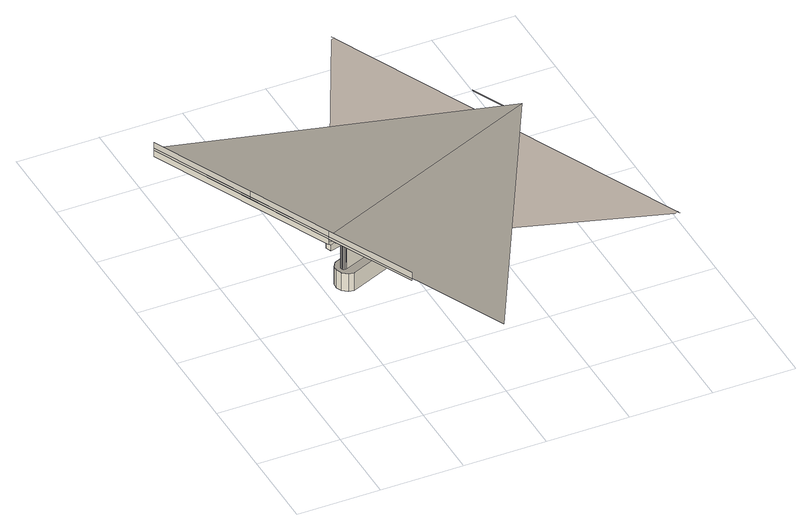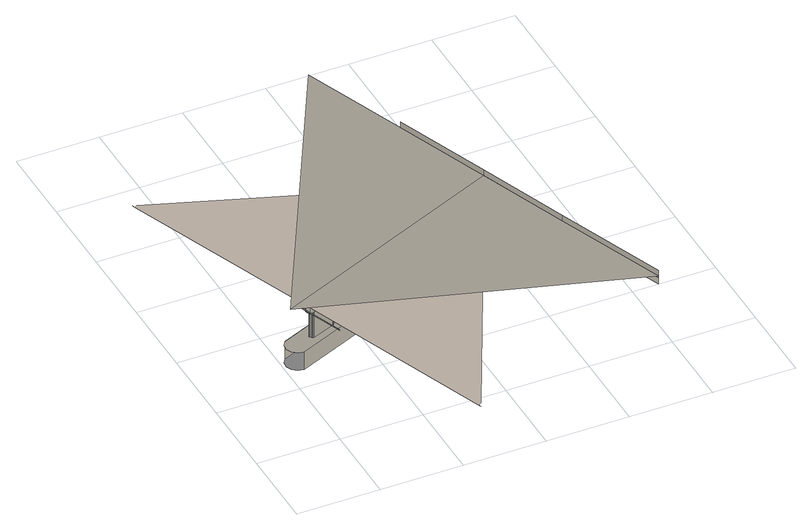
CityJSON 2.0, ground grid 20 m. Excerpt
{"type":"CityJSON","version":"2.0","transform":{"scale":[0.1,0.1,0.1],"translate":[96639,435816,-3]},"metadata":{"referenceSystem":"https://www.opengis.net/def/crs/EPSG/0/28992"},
"CityObjects":{
"bridge1":{"type":"Bridge","attributes":{"name":"Van Brienenoordbrug"},"children":["bridge1-1","bridge1-2","bridge1-3","bridge1-4","bridge1-5","bridge1-6","bridge1-7"],"geometry":[{"type":"MultiSurface","lod":"2","boundaries":[[[0,1,2,3]],[[4,5,6,7]],[[6,8,9,7]],[[5,10,8,6]],[[11,12,13,14]],[[12,15,16,13]],[[17,11,14,18]],[[15,19,20,16]],[[21,22,23,24]],[[25,26,22,21]],[[24,23,27,28]],[[29,30,26,25]],[[28,27,31,32]],[[8,10,33,34,31,27,23,22,26,30,35,36,37,38,9]],[[39,35,30,29]],[[32,31,34,40]],[[41,36,35,39]],[[40,34,33,42]],[[33,10,42]],[[43,37,36,41]],[[44,17,18,45]],[[46,42,10]],[[43,47,37]],[[38,37,47]],[[48,49,38,47]],[[10,50,51,52,46]],[[51,50,53]],[[54,53,50]],[[48,55,49]],[[53,54,56,57]],[[58,55,48]],[[59,60,55,58]],[[57,56,61,62]],[[63,64,60,59]],[[62,61,65,66]],[[67,68,64,63]],[[66,65,69,70]],[[71,72,68,67]],[[70,69,73,74]],[[74,73,72,71]],[[75,76,4,7,9,38,49,77,78,79,80]],[[50,81,82,83,84,85,86,87,88,89,90,91,92,77,49,55,60,64,68,72,73,69,65,61,56,54]],[[93,94,81,50,10,5,95,96,97]],[[98,87,86,99]],[[100,88,87,98]],[[99,86,85,101]],[[102,89,88,100]],[[101,85,84,103]],[[104,90,89,102]],[[103,84,83,105]],[[106,91,90,104]],[[105,83,82,107]],[[82,81,107]],[[108,92,91,106]],[[109,107,81]],[[108,110,92]],[[77,92,110]],[[111,78,77,110]],[[112,113,114]],[[81,94,115,116,109]],[[115,94,117]],[[118,117,94]],[[111,119,78]],[[117,118,120,121]],[[122,119,111]],[[123,124,119,122]],[[121,120,125,126]],[[127,128,124,123]],[[126,125,129,130]],[[79,78,119,124,128,131,132,133,134,129,125,120,118,94,93]],[[135,131,128,127]],[[130,129,134,136]],[[137,132,131,135]],[[136,134,133,138]],[[139,112,114]],[[138,133,132,137]],[[93,97,80,79]],[[96,140,75,80,97]],[[141,142,143,144,145]],[[146,147,142,141]],[[148,149,150,151]],[[151,150,152,153]],[[154,155,149,148]],[[153,152,156,157]],[[158,159,155,154]],[[146,141,145,160,161,162,158,154,148,151,153,157,163,164,165]],[[157,156,166,163]],[[162,167,159,158]],[[163,166,168,164]],[[161,169,167,162]],[[164,168,170,165]],[[160,171,169,161]],[[165,170,172,146]],[[19,173,174,20]],[[175,45,18,14,13,16,20,174,176,177,178,179]],[[44,180,181,182,183,184,173,19,15,12,11,17]],[[180,44,45,175]],[[145,144,185,186,187,188,171,160]],[[189,190,146,172]],[[146,190,191,192,147]],[[193,194,188,187]],[[190,189,195,196]],[[197,198,194,193]],[[196,195,199,200]],[[201,202,198,197]],[[200,199,203,204]],[[205,206,202,201]],[[187,186,191,190,196,200,204,207,208,209,210,205,201,197,193]],[[204,203,211,207]],[[210,212,206,205]],[[207,211,213,208]],[[209,214,212,210]],[[208,213,214,209]],[[186,185,215,192,191]],[[216,217,218,219,220]],[[221,222,223,224]],[[224,223,225,226]],[[227,228,222,221]],[[226,225,229,230]],[[231,232,228,227]],[[233,216,220,234,235,236,231,227,221,224,226,230,237,238,239]],[[230,229,240,237]],[[236,241,232,231]],[[237,240,242,238]],[[235,243,241,236]],[[238,242,244,239]],[[234,245,243,235]],[[239,244,246,233]],[[95,247,248,249,250,251,252,253,254,255,256,257,219,218,215,185,144,143,140,96]],[[258,245,234,259]],[[219,257,260,259,234,220]],[[261,262,233,246]],[[262,263,264,217,216,233]],[[265,76,75,140,143,142,147,192,215,218,217,264,256,255,266,267,252,251,268,269]],[[270,271,258,259]],[[262,261,272,273]],[[274,275,271,270]],[[273,272,276,277]],[[278,279,275,274]],[[277,276,280,281]],[[282,283,279,278]],[[259,260,263,262,273,277,281,284,285,286,287,282,278,274,270]],[[281,280,288,284]],[[287,289,283,282]],[[284,288,290,285]],[[286,291,289,287]],[[285,290,291,286]],[[260,257,256,264,263]],[[292,266,255,254,293]],[[294,295,296,297]],[[297,296,298,299]],[[300,301,295,294]],[[299,298,302,303]],[[304,305,301,300]],[[306,292,293,307,308,309,304,300,294,297,299,303,310,311,312]],[[303,302,313,310]],[[309,314,305,304]],[[310,313,315,311]],[[308,316,314,309]],[[311,315,317,312]],[[307,318,316,308]],[[312,317,319,306]],[[320,318,307,321]],[[254,253,322,321,307,293]],[[292,306,323,324,267,266]],[[325,323,306,319]],[[326,327,320,321]],[[323,325,328,329]],[[330,331,327,326]],[[329,328,332,333]],[[334,335,331,330]],[[333,332,336,337]],[[338,339,335,334]],[[321,322,324,323,329,333,337,340,341,342,343,338,334,330,326]],[[337,336,344,340]],[[343,345,339,338]],[[340,344,346,341]],[[342,347,345,343]],[[341,346,347,342]],[[322,253,252,267,324]]],"semantics":{"surfaces":[{"type":"WallSurface"},{"type":"OuterCeilingSurface"},{"type":"OuterFloorSurface"},{"type":"GroundSurface"}],"values":[0,0,1,0,0,0,0,0,0,0,0,0,0,0,0,0,0,0,0,0,0,0,0,0,0,0,0,0,0,0,0,0,0,0,0,0,0,0,0,0,0,0,0,0,0,0,0,0,0,0,0,0,0,0,0,0,0,0,2,0,0,0,0,0,0,0,0,0,0,1,0,0,0,0,2,0,1,0,0,0,0,0,0,0,0,1,0,0,0,0,0,0,0,0,3,2,0,0,0,0,0,0,0,0,0,0,0,1,0,0,0,0,0,0,0,0,0,0,0,0,1,0,0,0,0,0,0,0,1,0,0,0,0,1,0,0,0,0,0,0,0,1,0,0,0,0,0,0,0,0,0,0,0,0,1,0,0,0,0,0,0,0,0,0,0,0,0,0,0,0,0,0,0,1,0,0,0,0,0,0]}}]},
"bridge1-1":{"type":"BridgeInstallation","parents":["bridge1"],"geometry":[{"type":"MultiSurface","lod":"2","boundaries":[[[348,349,113,350]]]}]},
"bridge1-2":{"type":"BridgeInstallation","parents":["bridge1"],"geometry":[{"type":"MultiSurface","lod":"2","boundaries":[[[350,113,2,351]]]}]},
"bridge1-3":{"type":"BridgeInstallation","parents":["bridge1"],"geometry":[{"type":"MultiSurface","lod":"2","boundaries":[[[352,348,350,114]]]}]},
"bridge1-4":{"type":"BridgeInstallation","parents":["bridge1"],"geometry":[{"type":"MultiSurface","lod":"2","boundaries":[[[351,1,114,350]]]}]},
"bridge1-5":{"type":"BridgeInstallation","parents":["bridge1"],"geometry":[{"type":"MultiSurface","lod":"2","boundaries":[[[353,352,114,354]]]}]},
"bridge1-6":{"type":"BridgeInstallation","parents":["bridge1"],"geometry":[{"type":"MultiSurface","lod":"2","boundaries":[[[1,355,354,114]]]}]},
"bridge1-7":{"type":"BridgeInstallation","parents":["bridge1"],"geometry":[{"type":"MultiSurface","lod":"2","boundaries":[[[356,357,358,359,360,361,362,363]]]}]}
},
"vertices":[
[201,475,148],[201,475,163],[7,943,147],[7,943,131],[204,469,148],[199,483,148],[198,482,134],[204,468,134],[233,497,128],[239,483,128],[244,502,128],[234,479,56],[229,493,56],[229,493,8],[234,479,8],[230,507,56],[230,507,8],[246,470,56],[246,470,8],[238,520,56],[238,520,8],[241,492,56],[241,492,128],[241,494,128],[241,494,56],[242,491,56],[242,491,128],[240,496,128],[240,496,56],[243,489,56],[243,489,128],[241,497,128],[241,497,56],[242,500,128],[241,499,128],[245,488,128],[246,488,128],[248,488,128],[250,488,128],[245,488,56],[241,499,56],[246,488,56],[242,500,56],[248,488,56],[260,467,56],[260,467,8],[244,502,56],[250,488,56],[306,511,55],[306,511,128],[300,525,128],[300,525,55],[288,520,55],[302,526,55],[302,526,128],[307,513,128],[303,525,128],[303,525,55],[307,513,55],[308,514,55],[308,514,128],[305,525,128],[305,525,55],[309,516,55],[309,516,128],[306,524,128],[306,524,55],[309,517,55],[309,517,128],[308,522,128],[308,522,55],[309,519,55],[309,519,128],[308,521,128],[308,521,55],[455,575,146],[212,472,148],[354,532,127],[410,555,126],[420,560,126],[455,575,131],[348,546,127],[346,545,127],[345,543,127],[345,541,127],[345,540,127],[345,538,127],[345,536,127],[346,535,127],[347,533,127],[349,532,127],[350,532,127],[352,532,127],[414,574,126],[404,569,126],[206,486,148],[449,589,145],[449,589,131],[345,536,54],[345,538,54],[346,535,54],[345,540,54],[347,533,54],[345,541,54],[349,532,54],[345,543,54],[350,532,54],[346,545,54],[352,532,54],[348,546,54],[354,532,54],[410,555,54],[786,723,168],[7,943,153],[201,475,169],[404,569,54],[392,564,54],[406,570,54],[406,570,126],[411,557,126],[407,569,126],[407,569,54],[411,557,54],[412,558,54],[412,558,126],[409,569,126],[409,569,54],[413,560,54],[413,560,126],[410,568,126],[410,568,54],[413,561,126],[413,563,126],[413,565,126],[412,566,126],[413,561,54],[412,566,54],[413,563,54],[413,565,54],[397,7,187],[452,582,146],[478,584,126],[478,584,146],[475,591,145],[472,598,145],[472,598,126],[490,589,126],[487,588,146],[481,596,126],[481,596,53],[481,594,53],[481,594,126],[482,592,53],[482,592,126],[481,597,126],[481,597,53],[484,591,53],[484,591,126],[481,599,126],[481,599,53],[484,603,126],[483,602,126],[482,601,126],[485,590,126],[487,589,126],[488,589,126],[485,590,53],[482,601,53],[487,589,53],[483,602,53],[488,589,53],[484,603,53],[490,589,53],[760,740,56],[760,740,8],[782,688,8],[775,738,8],[786,728,8],[792,715,8],[790,700,8],[782,688,56],[790,700,56],[792,715,56],[786,728,56],[775,738,56],[552,632,144],[552,632,126],[540,627,126],[540,627,52],[546,613,52],[546,613,126],[558,618,126],[558,618,145],[542,627,126],[542,627,52],[547,614,52],[547,614,126],[544,627,126],[544,627,52],[549,616,52],[549,616,126],[545,626,126],[545,626,52],[549,617,52],[549,617,126],[547,625,126],[547,625,52],[549,619,126],[549,621,126],[549,622,126],[548,624,126],[549,619,52],[548,624,52],[549,621,52],[549,622,52],[555,625,145],[567,622,126],[567,622,145],[564,629,145],[561,636,144],[561,636,126],[570,633,126],[570,633,53],[570,632,53],[570,632,126],[571,630,53],[571,630,126],[570,635,126],[570,635,53],[572,629,53],[572,629,126],[570,637,126],[570,637,53],[579,627,126],[573,641,126],[572,640,126],[571,638,126],[574,628,126],[575,627,126],[577,627,126],[574,628,53],[571,638,53],[575,627,53],[572,640,53],[577,627,53],[573,641,53],[579,627,53],[536,1155,127],[543,1159,127],[544,1159,127],[541,1166,126],[733,701,143],[733,700,143],[730,707,143],[650,673,143],[653,666,144],[644,663,144],[641,670,144],[629,665,52],[629,665,126],[641,670,126],[635,651,52],[635,651,126],[647,656,126],[647,656,144],[919,234,160],[656,659,144],[736,693,143],[929,231,160],[926,238,160],[631,665,126],[631,665,52],[636,652,52],[636,652,126],[633,665,126],[633,665,52],[637,653,52],[637,653,126],[634,664,126],[634,664,52],[638,655,52],[638,655,126],[636,663,126],[636,663,52],[638,657,126],[638,658,126],[638,660,126],[637,662,126],[638,657,52],[637,662,52],[638,658,52],[638,660,52],[656,659,125],[650,673,125],[659,671,125],[659,671,52],[659,669,52],[659,669,125],[660,668,52],[660,668,125],[658,673,125],[658,673,52],[661,666,52],[661,666,125],[659,674,125],[659,674,52],[668,664,125],[662,679,125],[660,677,125],[659,676,125],[663,665,125],[664,665,125],[666,664,125],[663,665,52],[659,676,52],[664,665,52],[660,677,52],[666,664,52],[662,679,52],[668,664,52],[718,702,51],[718,702,125],[730,707,125],[724,688,125],[736,693,125],[724,688,51],[720,702,125],[720,702,51],[725,689,51],[725,689,125],[721,702,125],[721,702,51],[726,691,51],[726,691,125],[723,701,125],[723,701,51],[727,692,51],[727,692,125],[724,700,125],[724,700,51],[727,694,125],[727,696,125],[726,698,125],[726,699,125],[727,694,51],[726,699,51],[727,696,51],[726,698,51],
[114,687,177],[7,943,168],[114,687,162],
[114,687,156],
[201,475,184],
[294,252,193],[294,252,177],
[294,252,171],
[717,819,158],[716,825,158],[762,716,162],[766,718,162],[767,715,162],[757,711,162],[756,713,162],[760,715,162]
]}
